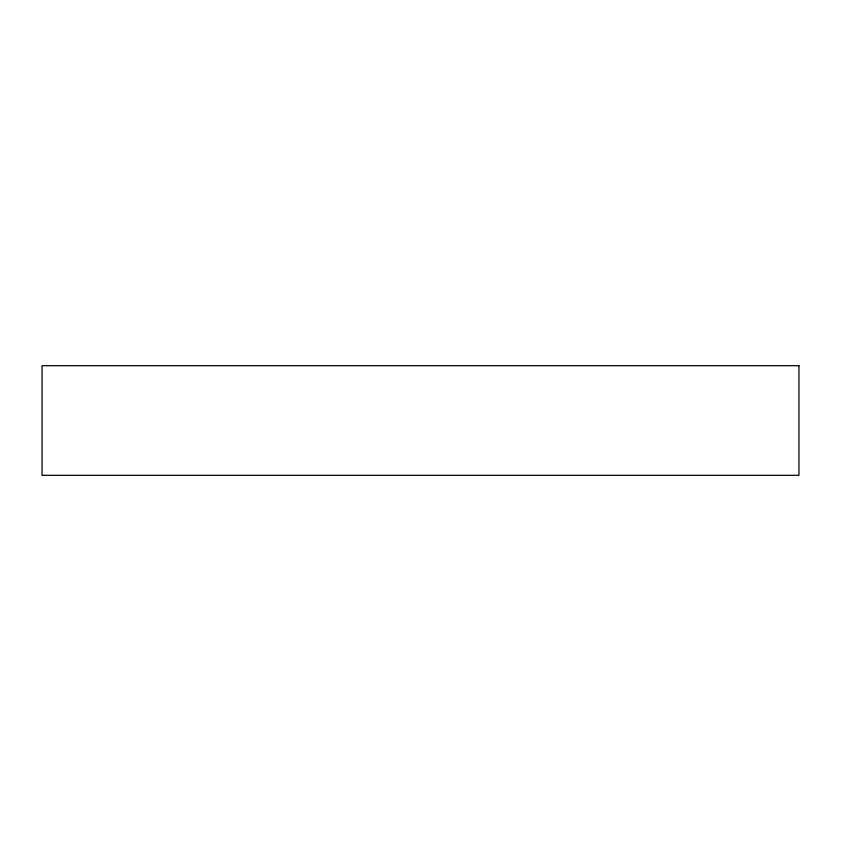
<?xml version="1.0" encoding="UTF-8"?>
<svg xmlns="http://www.w3.org/2000/svg" width="841" height="841" viewBox="0 0 841 841"><rect width="100%" height="100%" fill="white"/><g stroke="black" fill="none" stroke-linecap="round" stroke-linejoin="round"><path stroke-width="1.26" d="M798.95 365.688L42.05 365.688L42.05 475.312L798.95 475.312L798.95 365.688"/></g></svg>
